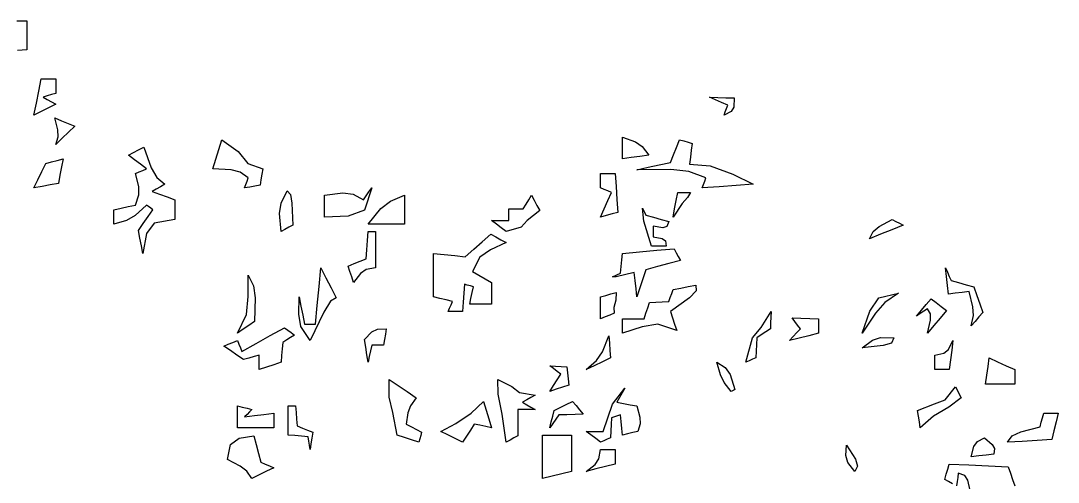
# Model space of a CAD drawing. Header units: millimetres. Extents: x 87938 to 265635, y 330093 to 434310.
# Drawn here: x 147095 to 149237, y 358421 to 359374 of the extents above; entities that cross this region are included whole.
import ezdxf

# ---------------------------------------------------------------- set-up
doc = ezdxf.new("R2010")
doc.units = ezdxf.units.MM

# ---------------------------------------------------------------- blocks, each defined once
blk = doc.blocks.new('A$C65917B88')
for points in [[(2900, 7438.8), (2914.4, 7438.8), (2914.4, 7424.6), (2914.4, 7410.3), (2914.4, 7395.9), (2900.9, 7395)], [(4305.8, 6746.4), (4302.5, 6761.7), (4298, 6768.3), (4288.4, 6771.8), (4287.5, 6765.6), (4286.6, 6759.3), (4285.8, 6753)], [(4280, 6756.2), (4274.1, 6759.3), (4268.3, 6762.5), (4270.5, 6770.1), (4272.8, 6777.7), (4275, 6785.3), (4304, 6783.9), (4332.9, 6782.6), (4362, 6781.2), (4365.2, 6771.9), (4368.3, 6762.5), (4371.5, 6753)]]:
    blk.add_lwpolyline(points)
for points in [[(2925, 7299.5), (2928.6, 7317.3), (2932.2, 7335.2), (2935.8, 7353), (2942.9, 7353), (2950.1, 7353), (2957.3, 7353), (2957.3, 7345.9), (2957.3, 7338.8), (2957.3, 7331.6), (2951, 7329.9), (2944.7, 7328.1), (2938.4, 7326.3), (2944.7, 7322.8), (2951, 7319.3), (2957.3, 7315.7), (2946.5, 7310.3), (2935.7, 7304.9)], [(3942.9, 7299.5), (3944.6, 7304.4), (3946.4, 7309.4), (3948.2, 7314.3), (3939.2, 7318.4), (3930.3, 7322.4), (3921.5, 7326.3), (3933.5, 7325.9), (3945.5, 7325.4), (3957.6, 7325), (3957.1, 7311.5), (3953.2, 7304.9)], [(2957.3, 7256.6), (2960.7, 7267.9), (2960.3, 7278), (2955.8, 7295.6), (2965.5, 7291.5), (2975.4, 7287.5), (2985.3, 7283.4), (2975.9, 7274.5), (2966.6, 7265.6)], [(3235.8, 7192.4), (3237.5, 7197.3), (3239.3, 7202.2), (3241.1, 7207.1), (3229.3, 7215.7), (3215.8, 7219.2), (3188.9, 7220.6), (3193.2, 7234.8), (3197.7, 7249.1), (3202.2, 7263.3), (3226.1, 7246.2), (3240.6, 7228.6), (3262.5, 7220.6), (3261.2, 7212.6), (3259.8, 7204.5), (3258.5, 7196.4), (3250.8, 7195.1), (3243.3, 7193.7)], [(3792.9, 7235.3), (3792.9, 7246), (3792.9, 7256.7), (3792.9, 7267.4), (3812.1, 7260.2), (3822.2, 7253.3), (3831.8, 7240.7), (3818.7, 7238.9), (3805.8, 7237.1)], [(3910.8, 7192.4), (3912.5, 7197.3), (3914.3, 7202.2), (3916.1, 7207.1), (3890.9, 7216.5), (3864.5, 7219.7), (3814.4, 7219.2), (3830.9, 7222.8), (3847.4, 7226.4), (3863.9, 7229.9), (3868.2, 7241.1), (3872.7, 7252.2), (3877.2, 7263.3), (3883.4, 7261.6), (3889.7, 7259.9), (3896, 7258.1), (3894.6, 7247.8), (3893.3, 7237.5), (3892.1, 7227.2), (3922.3, 7225), (3955.7, 7212.7), (3985.8, 7197.8), (3960.8, 7196), (3935.7, 7194.2)], [(3085.8, 7095.9), (3083.6, 7107.2), (3081.3, 7118.4), (3079.1, 7129.5), (3086.1, 7139.8), (3093.3, 7150.1), (3100.5, 7160.3), (3097.4, 7162.5), (3094.2, 7164.8), (3091.1, 7167), (3074.1, 7151.7), (3061.6, 7144.4), (3042.9, 7138.8), (3042.9, 7146), (3042.9, 7153.2), (3042.9, 7160.3), (3053.6, 7162.5), (3064.2, 7164.8), (3075, 7167), (3079.5, 7182.2), (3079.5, 7194.3), (3075, 7213.8), (3080.3, 7216.1), (3085.7, 7218.3), (3091.1, 7220.6), (3082.1, 7227.3), (3073.2, 7234), (3064.4, 7240.7), (3071.9, 7244.7), (3079.4, 7248.7), (3087, 7252.7), (3098, 7222.1), (3106.1, 7207.8), (3117.9, 7197.8), (3111.6, 7194.2), (3105.3, 7190.6), (3099.2, 7187), (3110.3, 7183), (3121.4, 7179), (3132.6, 7175), (3132.6, 7165.2), (3132.6, 7155.4), (3132.6, 7145.6), (3102.3, 7140.3), (3090.8, 7125.2)], [(2925, 7192.4), (2930.7, 7204.5), (2936.6, 7216.5), (2942.4, 7228.5), (2950.8, 7230.8), (2959.4, 7233), (2967.9, 7235.3), (2965.7, 7223.3), (2963.4, 7211.2), (2961.2, 7199.1), (2949, 7196.9), (2937, 7194.6)], [(3760.8, 7149.5), (3766.1, 7161.6), (3771.5, 7173.6), (3776.9, 7185.6), (3771.5, 7187.9), (3766.1, 7190.1), (3760.8, 7192.4), (3760.8, 7199.6), (3760.8, 7206.7), (3760.8, 7213.8), (3767.9, 7213.8), (3775.1, 7213.8), (3782.3, 7213.8), (3783.5, 7194.6), (3784.8, 7175.4), (3786.2, 7156.2), (3777.6, 7154), (3769.2, 7151.7)], [(3353.6, 7149.5), (3353.6, 7160.2), (3353.6, 7170.9), (3353.6, 7181.6), (3380.7, 7184.9), (3395.6, 7183.2), (3411.2, 7175), (3415.1, 7180.8), (3419.1, 7186.6), (3423.2, 7192.4), (3412.7, 7159.8), (3388.4, 7150.9)], [(3289.4, 7128), (3287, 7154.5), (3289.4, 7170.1), (3298.7, 7188.3), (3303.5, 7182.9), (3305.6, 7169.7), (3306.8, 7137.5), (3300.9, 7134.3), (3295.1, 7131.2)], [(3417.9, 7138.8), (3436.8, 7161.8), (3450.7, 7172.9), (3471.5, 7181.6), (3471.5, 7167.3), (3471.5, 7153.1), (3471.5, 7138.8), (3453.6, 7138.8), (3435.8, 7138.8)], [(3621.5, 7128), (3614.3, 7133.4), (3607.1, 7138.8), (3600, 7144.2), (3608.4, 7144.2), (3617, 7144.2), (3625.5, 7144.2), (3625.5, 7150.1), (3625.5, 7155.9), (3625.5, 7161.6), (3632.6, 7161.6), (3639.6, 7161.6), (3646.8, 7161.6), (3650.9, 7168.3), (3654.9, 7175), (3659, 7181.6), (3662.9, 7174.1), (3666.9, 7166.5), (3671, 7158.9), (3652.5, 7144.1), (3643.8, 7134.5)], [(3867.9, 7149.5), (3870, 7161.6), (3872.3, 7173.6), (3874.5, 7185.6), (3880.7, 7185.6), (3887, 7185.6), (3893.3, 7185.6), (3889, 7178.1), (3881, 7169.6)], [(3835.8, 7106.6), (3824.7, 7143.4), (3822.6, 7162.7), (3827.7, 7152.2), (3838.8, 7149.1), (3849.9, 7146), (3861.2, 7142.9), (3858.5, 7135.4), (3852.6, 7133.7), (3838.4, 7136.1), (3838.4, 7130.8), (3838.4, 7125.5), (3838.4, 7120.1), (3851.7, 7117.8), (3856.6, 7114.3), (3857.3, 7106.6), (3850.1, 7106.6), (3842.9, 7106.6)], [(4157.3, 7117.4), (4162.9, 7128.2), (4171.5, 7135.5), (4190.6, 7145.6), (4196, 7142.9), (4201.4, 7140.2), (4206.8, 7137.5), (4190.3, 7130.8), (4173.8, 7124.1)], [(3396.5, 7053), (3393.8, 7061.1), (3391.1, 7069.2), (3388.4, 7077.2), (3397.2, 7080.8), (3406.2, 7084.4), (3415.2, 7088), (3416.1, 7101.3), (3417, 7114.7), (3417.9, 7128), (3421.4, 7128), (3425, 7128), (3428.6, 7128), (3428.6, 7110.2), (3428.6, 7092.3), (3428.6, 7074.5), (3414.9, 7071.9), (3406.5, 7066.3)], [(3535.8, 7010.3), (3537.9, 7015.2), (3540.2, 7020.1), (3542.4, 7025), (3533, 7027.2), (3523.7, 7029.4), (3514.4, 7031.6), (3514.4, 7053), (3514.4, 7074.5), (3514.4, 7095.9), (3530, 7094.2), (3545.6, 7092.5), (3561.2, 7090.7), (3573.6, 7101.9), (3586.1, 7113), (3598.7, 7124.1), (3606.2, 7120.1), (3613.8, 7116), (3621.5, 7112), (3598.6, 7101), (3582.9, 7090.2), (3571.8, 7069.2), (3581.1, 7063.8), (3590.6, 7058.4), (3600, 7053), (3600, 7042.4), (3600, 7031.7), (3600, 7020.9), (3589.2, 7020.9), (3578.6, 7020.9), (3567.9, 7020.9), (3569.6, 7029.5), (3571.4, 7038), (3573.2, 7046.4), (3568.7, 7047.8), (3564.2, 7049.1), (3559.8, 7050.5), (3558.9, 7037.1), (3558, 7023.7), (3557.3, 7010.3), (3550.1, 7010.3), (3542.9, 7010.3)], [(3814.4, 7031.6), (3813, 7043.7), (3811.7, 7055.8), (3810.3, 7067.9), (3783.7, 7061.5), (3778.4, 7061.2), (3790.2, 7066.5), (3791.1, 7076.4), (3792, 7086.2), (3792.9, 7095.9), (3818.3, 7098.2), (3843.6, 7100.4), (3869.1, 7102.7), (3872.3, 7096.9), (3875.4, 7091.1), (3878.6, 7085.3), (3861.6, 7080.8), (3844.7, 7076.3), (3827.7, 7071.8), (3823.2, 7058.4), (3818.7, 7045)], [(3332.3, 6967.4), (3318.7, 6988.3), (3315.6, 7006.4), (3316.1, 7031.6), (3318.8, 7018.2), (3321.5, 7004.9), (3324.2, 6991.5), (3329.4, 6991.5), (3334.8, 6991.5), (3340.2, 6991.5), (3342.8, 7019.2), (3345.5, 7046.9), (3348.2, 7074.5), (3355.7, 7059.8), (3363.3, 7045.1), (3371, 7030.4), (3362.4, 7025.4), (3352.4, 7009)], [(4307.3, 6988.8), (4310.7, 7004.1), (4310, 7017.3), (4304.6, 7039.7), (4294.2, 7038.3), (4283.9, 7037), (4273.7, 7035.6), (4272.3, 7048.6), (4271, 7061.6), (4269.6, 7074.5), (4272.3, 7068.3), (4275, 7062), (4277.7, 7055.7), (4288.8, 7052.7), (4299.9, 7049.6), (4311.2, 7046.4), (4315.5, 7034), (4320, 7021.5), (4324.5, 7008.9), (4318.7, 7002.3), (4313, 6995.6)], [(3225, 6978), (3238.3, 7005.9), (3241.2, 7032.4), (3241.1, 7063.8), (3248.6, 7047.9), (3251.1, 7030.2), (3250.5, 6995.6), (3242, 6989.7), (3233.4, 6983.9)], [(3792.9, 6978), (3792.9, 6985.2), (3792.9, 6992.4), (3792.9, 6999.5), (3803.6, 6999.5), (3814.2, 6999.5), (3825, 6999.5), (3827.7, 7007.6), (3830.4, 7015.6), (3833.1, 7023.6), (3842.4, 7024.1), (3851.7, 7024.5), (3861.2, 7025), (3863.4, 7030.8), (3865.7, 7036.6), (3867.9, 7042.4), (3879, 7044.6), (3890.1, 7046.9), (3901.4, 7049.1), (3901.8, 7040.5), (3892, 7030.4), (3863.9, 7010.3), (3866.9, 7000.9), (3870, 6991.5), (3873.2, 6982.1), (3845.2, 6991.3), (3821.9, 6987.5)], [(3760.8, 6999.5), (3760.8, 7010.2), (3760.8, 7020.9), (3760.8, 7031.6), (3768.3, 7033.8), (3775.8, 7036.1), (3783.5, 7038.3), (3783.1, 7027.1), (3780.4, 7016.2), (3780.9, 7007.6), (3774.2, 7004.9), (3767.4, 7002.2)], [(4146.5, 6978), (4157.7, 7010.9), (4171.1, 7030.5), (4200, 7037), (4180.1, 7023.2), (4166.2, 7007.9)], [(4242.9, 6978), (4247.3, 6997.3), (4247.3, 7006.7), (4242.9, 7014.3), (4237.5, 7010.7), (4232.1, 7007.1), (4226.9, 7003.5), (4233.9, 7012.1), (4241, 7020.6), (4248.2, 7029), (4255.7, 7023.3), (4263.3, 7017.5), (4271, 7011.6), (4261.5, 7000.5), (4252.2, 6989.3)], [(3975, 6935.3), (3984.8, 6971.2), (3997.5, 6986.6), (4012.5, 7010.3), (4012.1, 7001.8), (4011.6, 6993.3), (4011.2, 6984.8), (4004.4, 6980.4), (3997.7, 6975.9), (3991.1, 6971.4), (3990.6, 6961.7), (3990.2, 6951.9), (3989.7, 6942), (3984.8, 6939.8), (3979.8, 6937.5)], [(4039.4, 6967.4), (4044.6, 6973.2), (4050, 6979), (4055.4, 6984.8), (4051.4, 6990.2), (4047.3, 6995.5), (4043.3, 7000.8), (4056.2, 7000.4), (4069.2, 6999.9), (4082.3, 6999.5), (4082.3, 6992.4), (4082.3, 6985.2), (4082.3, 6978), (4067.9, 6974.5), (4053.6, 6971)], [(3257.3, 6924.5), (3257.3, 6931.7), (3257.3, 6938.8), (3257.3, 6945.9), (3249.6, 6943.8), (3242, 6941.6), (3234.3, 6939.3), (3224.4, 6946), (3214.7, 6952.7), (3204.9, 6959.3), (3211.5, 6962), (3218.3, 6964.7), (3225, 6967.4), (3227.3, 6962.1), (3229.5, 6956.7), (3231.8, 6951.3), (3252.6, 6963), (3273.6, 6974.6), (3294.6, 6986.1), (3299.6, 6982.6), (3304.5, 6979.1), (3309.5, 6975.5), (3303.6, 6971.9), (3297.8, 6968.3), (3292.1, 6964.7), (3291.2, 6954.9), (3290.3, 6945.1), (3289.4, 6935.3), (3278.6, 6931.7), (3267.9, 6928.1)], [(3417.9, 6935.3), (3416.1, 6946.5), (3414.3, 6957.6), (3412.5, 6968.7), (3423.5, 6980), (3431.8, 6984.2), (3444.6, 6984.8), (3443.3, 6976.8), (3441.9, 6968.7), (3440.6, 6960.6), (3434.7, 6960.6), (3428.9, 6960.6), (3423.2, 6960.6), (3421.4, 6952.2), (3419.6, 6943.8)], [(3739.4, 6924.5), (3754.8, 6938), (3763.5, 6950.9), (3772.8, 6974.1), (3773.7, 6963.5), (3774.6, 6952.8), (3775.5, 6942), (3763.4, 6936.2), (3751.4, 6930.3)], [(4146.5, 6956.6), (4161.6, 6967.9), (4173.7, 6971.8), (4193.3, 6971.4), (4189.7, 6963.7), (4177.6, 6959.8)], [(4253.6, 6924.5), (4253.6, 6931.7), (4253.6, 6938.8), (4253.6, 6945.9), (4267, 6948.5), (4274, 6954.1), (4280.4, 6967.4), (4278.6, 6953.1), (4276.8, 6938.8), (4275, 6924.5), (4267.8, 6924.5), (4260.6, 6924.5)], [(3953.6, 6892.4), (3943, 6905.6), (3937.4, 6916.7), (3932.3, 6935.3), (3944.7, 6927.5), (3951.7, 6917.1), (3959, 6895.1), (3957.2, 6894.2), (3955.4, 6893.3)], [(4328.6, 6903), (4330.4, 6916.1), (4332.2, 6929.1), (4334, 6942), (4346.4, 6936.2), (4358.9, 6930.3), (4371.5, 6924.5), (4371.5, 6917.4), (4371.5, 6910.2), (4371.5, 6903), (4357.1, 6903), (4342.8, 6903)], [(3685.8, 6892.4), (3691.1, 6900.9), (3696.5, 6909.4), (3701.9, 6917.9), (3696.5, 6921.9), (3691.1, 6925.9), (3685.8, 6929.9), (3694.2, 6929.4), (3702.6, 6929), (3711.2, 6928.5), (3712.1, 6919.7), (3713, 6910.8), (3713.9, 6901.8), (3704.4, 6898.7), (3695.1, 6895.5)], [(3492.9, 6817.4), (3482.1, 6821), (3471.5, 6824.5), (3460.8, 6828), (3454.1, 6861.2), (3449.1, 6883.9), (3448.7, 6909.8), (3462, 6900.9), (3475.4, 6892), (3488.9, 6883.1), (3480.3, 6871), (3476.5, 6860.9), (3474.2, 6844.2), (3481.7, 6840.2), (3489.2, 6836.1), (3496.8, 6832.1), (3495.5, 6827.2), (3494.1, 6822.3)], [(3621.5, 6817.4), (3615.6, 6858.6), (3609.8, 6888.2), (3609.3, 6909.8), (3629.7, 6899.7), (3641.2, 6890.8), (3664.4, 6887), (3658.1, 6883.5), (3651.8, 6879.9), (3645.6, 6876.3), (3651.8, 6872.8), (3658.1, 6869.3), (3664.4, 6865.7), (3655.8, 6865.7), (3647.3, 6865.7), (3638.9, 6865.7), (3638.9, 6852.8), (3638.9, 6839.8), (3638.9, 6826.8), (3633, 6823.7), (3627.2, 6820.5)], [(3760.8, 6817.4), (3753.6, 6822.8), (3746.4, 6828.1), (3739.4, 6833.4), (3747.8, 6833.4), (3756.2, 6833.4), (3764.7, 6833.4), (3778.2, 6873.6), (3796.3, 6897.1), (3784.8, 6876.3), (3794.6, 6874.5), (3804.5, 6872.7), (3814.4, 6870.9), (3818.8, 6854.5), (3819.2, 6844.7), (3815.7, 6833.4), (3808.1, 6831.6), (3800.4, 6829.8), (3792.9, 6828), (3792, 6837.9), (3791.1, 6847.8), (3790.2, 6857.6), (3785.7, 6856.2), (3781.2, 6854.9), (3776.9, 6853.5), (3776.4, 6843.8), (3776, 6834), (3775.5, 6824.1), (3770.6, 6821.9), (3765.6, 6819.6)], [(4232.3, 6838.8), (4230.9, 6847.4), (4229.6, 6855.9), (4228.2, 6864.3), (4253.1, 6873.8), (4269, 6880.1), (4284.3, 6899.1), (4287, 6893.8), (4289.7, 6888.5), (4292.4, 6883.1), (4274.4, 6869), (4251.9, 6855.7)], [(3225, 6838.8), (3225, 6849.6), (3225, 6860.3), (3225, 6870.9), (3232.1, 6869.2), (3239.3, 6867.5), (3246.5, 6865.7), (3242.9, 6862.1), (3239.3, 6858.5), (3235.8, 6854.9), (3250.1, 6856.7), (3264.3, 6858.5), (3278.6, 6860.3), (3278.6, 6853.2), (3278.6, 6846), (3278.6, 6838.8), (3260.7, 6838.8), (3242.9, 6838.8)], [(3332.3, 6806.6), (3331.4, 6812.9), (3330.5, 6819.2), (3329.6, 6825.5), (3319.7, 6826.4), (3309.8, 6827.2), (3300, 6828), (3300, 6842.4), (3300, 6856.7), (3300, 6870.9), (3303.6, 6870.9), (3307.2, 6870.9), (3310.8, 6870.9), (3311.6, 6861.2), (3312.5, 6851.4), (3313.4, 6841.5), (3320.9, 6838.4), (3328.5, 6835.2), (3336.2, 6832.1), (3334.8, 6823.6), (3333.5, 6815.1)], [(3557.3, 6817.4), (3546.5, 6822.8), (3535.7, 6828.1), (3525, 6833.4), (3547.3, 6845.1), (3569.8, 6860.5), (3588, 6877.7), (3591.9, 6864.8), (3596, 6851.8), (3600, 6838.8), (3591.5, 6840.6), (3582.9, 6842.4), (3574.5, 6844.2), (3568.7, 6835.3), (3563, 6826.4)], [(3685.8, 6838.8), (3687.9, 6847.4), (3690.2, 6855.9), (3692.4, 6864.3), (3701.3, 6868.8), (3710.1, 6873.3), (3719.1, 6877.7), (3724.5, 6871.5), (3729.9, 6865.2), (3735.3, 6858.9), (3723.2, 6858.5), (3711.2, 6858), (3699.2, 6857.6), (3694.7, 6851.4), (3690.2, 6845.1)], [(4360.8, 6817.4), (4367.9, 6827.1), (4380.4, 6833), (4409, 6840.2), (4410.8, 6846.9), (4412.6, 6853.6), (4414.4, 6860.3), (4421.4, 6860.3), (4428.6, 6860.3), (4435.8, 6860.3), (4432.7, 6847.4), (4429.5, 6834.4), (4426.4, 6821.4), (4404.5, 6820.1), (4382.6, 6818.7)], [(3246.5, 6763.8), (3238.8, 6774.7), (3229.4, 6782), (3210.3, 6792), (3214.7, 6814.2), (3227.8, 6823.4), (3249.2, 6826.8), (3252.6, 6813.9), (3256.2, 6801), (3259.8, 6788), (3266, 6785.3), (3272.3, 6782.6), (3278.6, 6779.9), (3267.8, 6774.6), (3257.1, 6769.2)], [(3675, 6763.8), (3675, 6785.3), (3675, 6806.7), (3675, 6828), (3689.3, 6828), (3703.5, 6828), (3717.9, 6828), (3717.9, 6810.2), (3717.9, 6792.3), (3717.9, 6774.5), (3703.5, 6771), (3689.3, 6767.4)], [(4135.8, 6774.5), (4125.5, 6787.6), (4122.3, 6797.7), (4123.7, 6813.3), (4136.6, 6792.3), (4139.8, 6782.2)], [(4307.3, 6795.9), (4311.5, 6811.3), (4316.7, 6818.6), (4327.2, 6824.1), (4338.4, 6814.2), (4341.9, 6808), (4340.6, 6800), (4329.5, 6798.6), (4318.4, 6797.3)], [(3739.4, 6774.5), (3752.6, 6784.7), (3758.2, 6793), (3760.8, 6806.6), (3767.9, 6806.6), (3775.1, 6806.6), (3782.3, 6806.6), (3782.3, 6799.5), (3782.3, 6792.4), (3782.3, 6785.3), (3767.9, 6781.7), (3753.6, 6778.1)]]:
    blk.add_lwpolyline(points, close=True)

msp = doc.modelspace()

# ---------------------------------------------------------------- block references
at = {"xscale": 1.4, "yscale": 1.4, "zscale": 1.4}
msp.add_blockref('A$C65917B88', (143027.3, 348959.3), dxfattribs=at)

doc.saveas('drawing.dxf')
